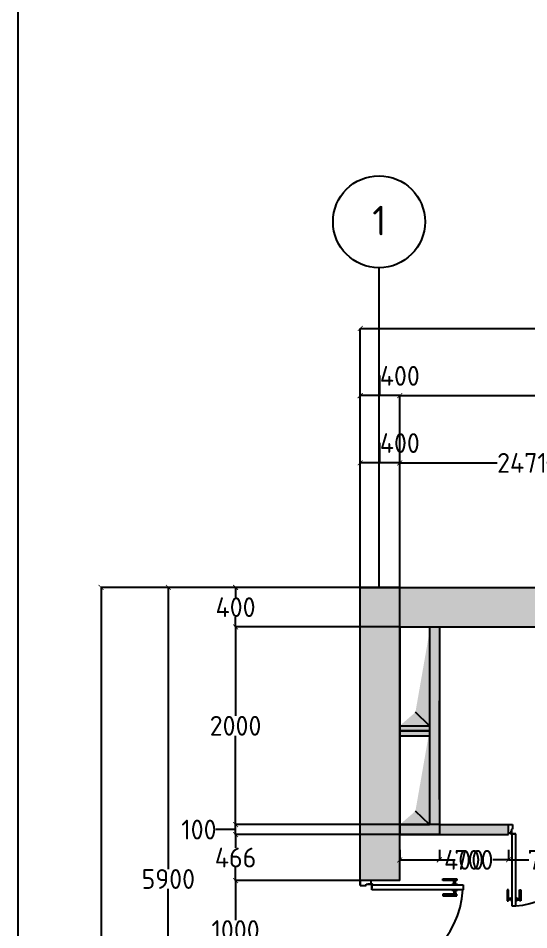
# Model space of a CAD drawing. Header units: inches. Extents: x -59797 to 874375, y -412711 to 5867.
# Drawn here: x 369539 to 374699, y -115668 to -106446 of the extents above; entities that cross this region are included whole.
import ezdxf

# ---------------------------------------------------------------- set-up
doc = ezdxf.new("R2010")
doc.units = ezdxf.units.IN
doc.header["$MEASUREMENT"] = 0
doc.layers.add('freecads.com', color=7, linetype='Continuous')
doc.styles.get("Standard").update_dxf_attribs({"font": 'GOST Common.ttf'})
doc.styles.add('{18b73a54-fa43-428c-adcb-c1c7bbdf2c84}', font='Simplex.shx')
doc.dimstyles.new('Copy of Standard', dxfattribs={"dimtxt": 120, "dimasz": 50, "dimexe": 0.18, "dimexo": 0.0625, "dimgap": 0.09, "dimtad": 0, "dimtih": 1, "dimtoh": 1, "dimdec": 0, "dimzin": 0, "dimdsep": 46, "dimtxsty": 'Standard', "dimblk": 'ARCHTICK', "dimcen": 0.09, "dimclrd": 250, "dimadec": 0, "dimazin": 0, "dimtfac": 1, "dimtdec": 0, "dimtofl": 0, "dimtmove": 0, "dimatfit": 3, "dimldrblk": 'ARCHTICK', "dimfxl": 100, "dimfxlon": 1, "dimtolj": 1, "dimtzin": 0, "dimarcsym": 0})

# ---------------------------------------------------------------- blocks, each defined once
blk = doc.blocks.new('_ArchTick')
at = {"color": 0, "linetype": 'ByBlock', "const_width": 0.15}
blk.add_lwpolyline([(-0.5, -0.5), (0.5, 0.5)], dxfattribs=at)
blk = doc.blocks.new('*D168')
at = {"color": 0, "lineweight": -2, "transparency": 16777216}
for p, q in [((373395.4, -113564.4), (373395.4, -110944.3)), ((375866.2, -113964.4), (375866.2, -110944.3))]:
    blk.add_line(p, q, dxfattribs=at)
at = {"color": 250, "lineweight": -2, "transparency": 16777216}
for p, q in [((373395.4, -110944.5), (374380.7, -110944.5)), ((375866.2, -110944.5), (374880.9, -110944.5))]:
    blk.add_line(p, q, dxfattribs=at)
at = {"layer": 'Defpoints', "color": 0, "transparency": 16777216}
for p in [(373395.4, -110944.5), (373395.4, -113564.5), (375866.2, -113964.5)]:
    blk.add_point(p, dxfattribs=at)
at = {"color": 250, "lineweight": -2, "transparency": 16777216, "xscale": 50, "yscale": 50, "zscale": 50, "rotation": 180}
blk.add_blockref('_ArchTick', (373395.4, -110944.5), dxfattribs=at)
at = {"color": 250, "lineweight": -2, "transparency": 16777216, "xscale": 50, "yscale": 50, "zscale": 50}
blk.add_blockref('_ArchTick', (375866.2, -110944.5), dxfattribs=at)
at = {"color": 0, "transparency": 16777216, "insert": (374630.8, -110944.5), "char_height": 200, "attachment_point": 5}
blk.add_mtext('\\A1;2471', dxfattribs=at)
blk = doc.blocks.new('*D169')
at = {"color": 250, "lineweight": -2, "transparency": 16777216}
for p, q in [((373195.4, -110944.5), (373195.4, -110744.3)), ((373195.4, -110744.3), (373195.6, -110744.3)), ((373395.4, -110944.5), (372995.4, -110944.5))]:
    blk.add_line(p, q, dxfattribs=at)
at = {"color": 0, "lineweight": -2, "transparency": 16777216}
for p, q in [((372995.4, -113564.4), (372995.4, -110944.3)), ((373395.4, -113564.4), (373395.4, -110944.3))]:
    blk.add_line(p, q, dxfattribs=at)
at = {"layer": 'Defpoints', "color": 0, "transparency": 16777216}
for p in [(372995.4, -110944.5), (372995.4, -113564.5), (373395.4, -113564.5)]:
    blk.add_point(p, dxfattribs=at)
at = {"color": 250, "lineweight": -2, "transparency": 16777216, "xscale": 50, "yscale": 50, "zscale": 50, "rotation": 180}
blk.add_blockref('_ArchTick', (372995.4, -110944.5), dxfattribs=at)
at = {"color": 250, "lineweight": -2, "transparency": 16777216, "xscale": 50, "yscale": 50, "zscale": 50}
blk.add_blockref('_ArchTick', (373395.4, -110944.5), dxfattribs=at)
at = {"color": 0, "transparency": 16777216, "insert": (373395.7, -110744.3), "char_height": 200, "attachment_point": 5}
blk.add_mtext('\\A1;400', dxfattribs=at)
blk = doc.blocks.new('*D173')
at = {"color": 0, "lineweight": -2, "transparency": 16777216}
for p, q in [((373395.4, -112204.4), (373395.4, -110264.3)), ((376808.3, -112204.4), (376808.3, -110264.3))]:
    blk.add_line(p, q, dxfattribs=at)
at = {"color": 250, "lineweight": -2, "transparency": 16777216}
for p, q in [((373395.4, -110264.5), (374851.8, -110264.5)), ((376808.3, -110264.5), (375352, -110264.5))]:
    blk.add_line(p, q, dxfattribs=at)
at = {"layer": 'Defpoints', "color": 0, "transparency": 16777216}
for p in [(373395.4, -110264.5), (373395.4, -112204.5), (376808.3, -112204.5)]:
    blk.add_point(p, dxfattribs=at)
at = {"color": 250, "lineweight": -2, "transparency": 16777216, "xscale": 50, "yscale": 50, "zscale": 50, "rotation": 180}
blk.add_blockref('_ArchTick', (373395.4, -110264.5), dxfattribs=at)
at = {"color": 250, "lineweight": -2, "transparency": 16777216, "xscale": 50, "yscale": 50, "zscale": 50}
blk.add_blockref('_ArchTick', (376808.3, -110264.5), dxfattribs=at)
at = {"color": 0, "transparency": 16777216, "insert": (375101.9, -110264.5), "char_height": 200, "attachment_point": 5}
blk.add_mtext('\\A1;3413', dxfattribs=at)
blk = doc.blocks.new('*D174')
at = {"color": 250, "lineweight": -2, "transparency": 16777216}
for p, q in [((373195.4, -110264.5), (373195.4, -110064.3)), ((373195.4, -110064.3), (373195.6, -110064.3)), ((373395.4, -110264.5), (372995.4, -110264.5))]:
    blk.add_line(p, q, dxfattribs=at)
at = {"color": 0, "lineweight": -2, "transparency": 16777216}
for p, q in [((372995.4, -112204.4), (372995.4, -110264.3)), ((373395.4, -112204.4), (373395.4, -110264.3))]:
    blk.add_line(p, q, dxfattribs=at)
at = {"layer": 'Defpoints', "color": 0, "transparency": 16777216}
for p in [(372995.4, -110264.5), (372995.4, -112204.5), (373395.4, -112204.5)]:
    blk.add_point(p, dxfattribs=at)
at = {"color": 250, "lineweight": -2, "transparency": 16777216, "xscale": 50, "yscale": 50, "zscale": 50, "rotation": 180}
blk.add_blockref('_ArchTick', (372995.4, -110264.5), dxfattribs=at)
at = {"color": 250, "lineweight": -2, "transparency": 16777216, "xscale": 50, "yscale": 50, "zscale": 50}
blk.add_blockref('_ArchTick', (373395.4, -110264.5), dxfattribs=at)
at = {"color": 0, "transparency": 16777216, "insert": (373395.7, -110064.3), "char_height": 200, "attachment_point": 5}
blk.add_mtext('\\A1;400', dxfattribs=at)
blk = doc.blocks.new('*D175')
at = {"color": 0, "lineweight": -2, "transparency": 16777216}
for p, q in [((372995.4, -112204.4), (372995.4, -109584.3)), ((384995.4, -112204.4), (384995.4, -109584.3))]:
    blk.add_line(p, q, dxfattribs=at)
at = {"color": 250, "lineweight": -2, "transparency": 16777216}
for p, q in [((372995.4, -109584.5), (378685.3, -109584.5)), ((384995.4, -109584.5), (379305.5, -109584.5))]:
    blk.add_line(p, q, dxfattribs=at)
at = {"layer": 'Defpoints', "color": 0, "transparency": 16777216}
for p in [(372995.4, -109584.5), (372995.4, -112204.5), (384995.4, -112204.5)]:
    blk.add_point(p, dxfattribs=at)
at = {"color": 250, "lineweight": -2, "transparency": 16777216, "xscale": 50, "yscale": 50, "zscale": 50, "rotation": 180}
blk.add_blockref('_ArchTick', (372995.4, -109584.5), dxfattribs=at)
at = {"color": 250, "lineweight": -2, "transparency": 16777216, "xscale": 50, "yscale": 50, "zscale": 50}
blk.add_blockref('_ArchTick', (384995.4, -109584.5), dxfattribs=at)
at = {"color": 0, "transparency": 16777216, "insert": (378995.4, -109584.5), "char_height": 200, "attachment_point": 5}
blk.add_mtext('\\A1;12000', dxfattribs=at)
blk = doc.blocks.new('*D206')
at = {"color": 0, "lineweight": -2, "transparency": 16777216}
for p, q in [((372995.3, -115170.9), (371735.2, -115170.9)), ((372995.3, -116170.9), (371735.2, -116170.9))]:
    blk.add_line(p, q, dxfattribs=at)
at = {"color": 250, "lineweight": -2, "transparency": 16777216}
for p, q in [((371735.4, -115170.9), (371735.4, -115570.8)), ((371735.4, -116170.9), (371735.4, -115771))]:
    blk.add_line(p, q, dxfattribs=at)
at = {"layer": 'Defpoints', "color": 0, "transparency": 16777216}
for p in [(371735.4, -115170.9), (372995.4, -115170.9), (372995.4, -116170.9)]:
    blk.add_point(p, dxfattribs=at)
at = {"color": 250, "lineweight": -2, "transparency": 16777216, "xscale": 50, "yscale": 50, "zscale": 50}
for p, rotation in [((371735.4, -115170.9), 90), ((371735.4, -116170.9), 270)]:
    blk.add_blockref('_ArchTick', p, dxfattribs=dict(at, rotation=rotation))
at = {"color": 0, "transparency": 16777216, "insert": (371735.4, -115670.9), "char_height": 200, "attachment_point": 5}
blk.add_mtext('\\A1;1000', dxfattribs=at)
blk = doc.blocks.new('*D207')
at = {"color": 0, "lineweight": -2, "transparency": 16777216}
for p, q in [((373795.3, -114704.5), (371735.2, -114704.5)), ((372995.3, -115170.9), (371735.2, -115170.9))]:
    blk.add_line(p, q, dxfattribs=at)
at = {"color": 250, "lineweight": -2, "transparency": 16777216}
for p, q in [((371735.4, -114704.5), (371735.4, -114837.6)), ((371735.4, -115170.9), (371735.4, -115037.8))]:
    blk.add_line(p, q, dxfattribs=at)
at = {"layer": 'Defpoints', "color": 0, "transparency": 16777216}
for p in [(371735.4, -114704.5), (373795.4, -114704.5), (372995.4, -115170.9)]:
    blk.add_point(p, dxfattribs=at)
at = {"color": 250, "lineweight": -2, "transparency": 16777216, "xscale": 50, "yscale": 50, "zscale": 50}
for p, rotation in [((371735.4, -114704.5), 90), ((371735.4, -115170.9), 270)]:
    blk.add_blockref('_ArchTick', p, dxfattribs=dict(at, rotation=rotation))
at = {"color": 0, "transparency": 16777216, "insert": (371735.4, -114937.7), "char_height": 200, "attachment_point": 5}
blk.add_mtext('\\A1;466', dxfattribs=at)
blk = doc.blocks.new('*D208')
at = {"color": 0, "lineweight": -2, "transparency": 16777216}
for p, q in [((373795.3, -114604.5), (371735.2, -114604.5)), ((373795.3, -114704.5), (371735.2, -114704.5))]:
    blk.add_line(p, q, dxfattribs=at)
at = {"color": 250, "lineweight": -2, "transparency": 16777216}
for p, q in [((371735.4, -114704.5), (371735.4, -114604.5)), ((371535.2, -114654.5), (371535, -114654.5)), ((371735.4, -114654.5), (371535.2, -114654.5))]:
    blk.add_line(p, q, dxfattribs=at)
at = {"layer": 'Defpoints', "color": 0, "transparency": 16777216}
for p in [(371735.4, -114604.5), (373795.4, -114604.5), (373795.4, -114704.5)]:
    blk.add_point(p, dxfattribs=at)
at = {"color": 250, "lineweight": -2, "transparency": 16777216, "xscale": 50, "yscale": 50, "zscale": 50}
for p, rotation in [((371735.4, -114604.5), 90), ((371735.4, -114704.5), 270)]:
    blk.add_blockref('_ArchTick', p, dxfattribs=dict(at, rotation=rotation))
at = {"color": 0, "transparency": 16777216, "insert": (371364.9, -114654.5), "char_height": 200, "attachment_point": 5}
blk.add_mtext('\\A1;100', dxfattribs=at)
blk = doc.blocks.new('*D209')
at = {"color": 0, "lineweight": -2, "transparency": 16777216}
for p, q in [((373395.3, -112604.5), (371735.2, -112604.5)), ((373795.3, -114604.5), (371735.2, -114604.5))]:
    blk.add_line(p, q, dxfattribs=at)
at = {"color": 250, "lineweight": -2, "transparency": 16777216}
for p, q in [((371735.4, -112604.5), (371735.4, -113504.4)), ((371735.4, -114604.5), (371735.4, -113704.6))]:
    blk.add_line(p, q, dxfattribs=at)
at = {"layer": 'Defpoints', "color": 0, "transparency": 16777216}
for p in [(371735.4, -112604.5), (373395.4, -112604.5), (373795.4, -114604.5)]:
    blk.add_point(p, dxfattribs=at)
at = {"color": 250, "lineweight": -2, "transparency": 16777216, "xscale": 50, "yscale": 50, "zscale": 50}
for p, rotation in [((371735.4, -112604.5), 90), ((371735.4, -114604.5), 270)]:
    blk.add_blockref('_ArchTick', p, dxfattribs=dict(at, rotation=rotation))
at = {"color": 0, "transparency": 16777216, "insert": (371735.4, -113604.5), "char_height": 200, "attachment_point": 5}
blk.add_mtext('\\A1;2000', dxfattribs=at)
blk = doc.blocks.new('*D210')
at = {"color": 0, "lineweight": -2, "transparency": 16777216}
for p, q in [((373395.3, -112204.5), (371735.2, -112204.5)), ((373395.3, -112604.5), (371735.2, -112604.5))]:
    blk.add_line(p, q, dxfattribs=at)
at = {"color": 250, "lineweight": -2, "transparency": 16777216}
for p, q in [((371735.4, -112204.5), (371735.4, -112304.4)), ((371735.4, -112604.5), (371735.4, -112504.6))]:
    blk.add_line(p, q, dxfattribs=at)
at = {"layer": 'Defpoints', "color": 0, "transparency": 16777216}
for p in [(371735.4, -112204.5), (373395.4, -112204.5), (373395.4, -112604.5)]:
    blk.add_point(p, dxfattribs=at)
at = {"color": 250, "lineweight": -2, "transparency": 16777216, "xscale": 50, "yscale": 50, "zscale": 50}
for p, rotation in [((371735.4, -112204.5), 90), ((371735.4, -112604.5), 270)]:
    blk.add_blockref('_ArchTick', p, dxfattribs=dict(at, rotation=rotation))
at = {"color": 0, "transparency": 16777216, "insert": (371735.4, -112404.5), "char_height": 200, "attachment_point": 5}
blk.add_mtext('\\A1;400', dxfattribs=at)
blk = doc.blocks.new('*D214')
at = {"color": 0, "lineweight": -2, "transparency": 16777216}
for p, q in [((372995.3, -112204.5), (371055.2, -112204.5)), ((373395.3, -118104.5), (371055.2, -118104.5))]:
    blk.add_line(p, q, dxfattribs=at)
at = {"color": 250, "lineweight": -2, "transparency": 16777216}
for p, q in [((371055.4, -112204.5), (371055.4, -115054.4)), ((371055.4, -118104.5), (371055.4, -115254.6))]:
    blk.add_line(p, q, dxfattribs=at)
at = {"layer": 'Defpoints', "color": 0, "transparency": 16777216}
for p in [(371055.4, -112204.5), (372995.4, -112204.5), (373395.4, -118104.5)]:
    blk.add_point(p, dxfattribs=at)
at = {"color": 250, "lineweight": -2, "transparency": 16777216, "xscale": 50, "yscale": 50, "zscale": 50}
for p, rotation in [((371055.4, -112204.5), 90), ((371055.4, -118104.5), 270)]:
    blk.add_blockref('_ArchTick', p, dxfattribs=dict(at, rotation=rotation))
at = {"color": 0, "transparency": 16777216, "insert": (371055.4, -115154.5), "char_height": 200, "attachment_point": 5}
blk.add_mtext('\\A1;5900', dxfattribs=at)
blk = doc.blocks.new('*D215')
at = {"color": 0, "lineweight": -2, "transparency": 16777216}
for p, q in [((372995.3, -112204.5), (370375.2, -112204.5)), ((376808.3, -121004.5), (370375.2, -121004.5))]:
    blk.add_line(p, q, dxfattribs=at)
at = {"color": 250, "lineweight": -2, "transparency": 16777216}
for p, q in [((370375.4, -112204.5), (370375.4, -116504.4)), ((370375.4, -121004.5), (370375.4, -116704.6))]:
    blk.add_line(p, q, dxfattribs=at)
at = {"layer": 'Defpoints', "color": 0, "transparency": 16777216}
for p in [(370375.4, -112204.5), (372995.4, -112204.5), (376808.3, -121004.5)]:
    blk.add_point(p, dxfattribs=at)
at = {"color": 250, "lineweight": -2, "transparency": 16777216, "xscale": 50, "yscale": 50, "zscale": 50}
for p, rotation in [((370375.4, -112204.5), 90), ((370375.4, -121004.5), 270)]:
    blk.add_blockref('_ArchTick', p, dxfattribs=dict(at, rotation=rotation))
at = {"color": 0, "transparency": 16777216, "insert": (370375.4, -116604.5), "char_height": 200, "attachment_point": 5}
blk.add_mtext('\\A1;8800', dxfattribs=at)
blk = doc.blocks.new('*D242')
at = {"color": 0, "lineweight": -2, "transparency": 16777216}
for p, q in [((373395.4, -114860.7), (373395.4, -114960.8)), ((373795.4, -114860.7), (373795.4, -114960.8))]:
    blk.add_line(p, q, dxfattribs=at)
at = {"color": 250, "lineweight": -2, "transparency": 16777216}
for p, q in [((373395.4, -114960.7), (373795.4, -114960.7)), ((373795.4, -114960.7), (373845.4, -114960.7))]:
    blk.add_line(p, q, dxfattribs=at)
at = {"layer": 'Defpoints', "color": 0, "transparency": 16777216}
for p in [(373395.4, -114704.5), (373795.4, -114704.5), (373795.4, -114960.7)]:
    blk.add_point(p, dxfattribs=at)
at = {"color": 250, "lineweight": -2, "transparency": 16777216, "xscale": 50, "yscale": 50, "zscale": 50, "rotation": 180}
blk.add_blockref('_ArchTick', (373395.4, -114960.7), dxfattribs=at)
at = {"color": 250, "lineweight": -2, "transparency": 16777216, "xscale": 50, "yscale": 50, "zscale": 50}
blk.add_blockref('_ArchTick', (373795.4, -114960.7), dxfattribs=at)
at = {"color": 0, "transparency": 16777216, "insert": (374045.5, -114960.7), "char_height": 200, "attachment_point": 5}
blk.add_mtext('\\A1;400', dxfattribs=at)
blk = doc.blocks.new('*D243')
at = {"color": 0, "lineweight": -2, "transparency": 16777216}
for p, q in [((373795.4, -114860.7), (373795.4, -114960.8)), ((374495.4, -114860.7), (374495.4, -114960.8))]:
    blk.add_line(p, q, dxfattribs=at)
at = {"color": 250, "lineweight": -2, "transparency": 16777216}
for p, q in [((373795.4, -114960.7), (373955.8, -114960.7)), ((374495.4, -114960.7), (374335, -114960.7))]:
    blk.add_line(p, q, dxfattribs=at)
at = {"layer": 'Defpoints', "color": 0, "transparency": 16777216}
for p in [(373795.4, -114704.5), (374495.4, -114704.5), (374495.4, -114960.7)]:
    blk.add_point(p, dxfattribs=at)
at = {"color": 250, "lineweight": -2, "transparency": 16777216, "xscale": 50, "yscale": 50, "zscale": 50, "rotation": 180}
blk.add_blockref('_ArchTick', (373795.4, -114960.7), dxfattribs=at)
at = {"color": 250, "lineweight": -2, "transparency": 16777216, "xscale": 50, "yscale": 50, "zscale": 50}
blk.add_blockref('_ArchTick', (374495.4, -114960.7), dxfattribs=at)
at = {"color": 0, "transparency": 16777216, "insert": (374145.4, -114960.7), "char_height": 200, "attachment_point": 5}
blk.add_mtext('\\A1;700', dxfattribs=at)
blk = doc.blocks.new('*D244')
at = {"color": 0, "lineweight": -2, "transparency": 16777216}
for p, q in [((374495.4, -114860.7), (374495.4, -114960.8)), ((375285.4, -114860.7), (375285.4, -114960.8))]:
    blk.add_line(p, q, dxfattribs=at)
at = {"color": 250, "lineweight": -2, "transparency": 16777216}
for p, q in [((374495.4, -114960.7), (374700.8, -114960.7)), ((375285.4, -114960.7), (375080, -114960.7))]:
    blk.add_line(p, q, dxfattribs=at)
at = {"layer": 'Defpoints', "color": 0, "transparency": 16777216}
for p in [(374495.4, -114704.5), (375285.4, -114704.5), (375285.4, -114960.7)]:
    blk.add_point(p, dxfattribs=at)
at = {"color": 250, "lineweight": -2, "transparency": 16777216, "xscale": 50, "yscale": 50, "zscale": 50, "rotation": 180}
blk.add_blockref('_ArchTick', (374495.4, -114960.7), dxfattribs=at)
at = {"color": 250, "lineweight": -2, "transparency": 16777216, "xscale": 50, "yscale": 50, "zscale": 50}
blk.add_blockref('_ArchTick', (375285.4, -114960.7), dxfattribs=at)
at = {"color": 0, "transparency": 16777216, "insert": (374890.4, -114960.7), "char_height": 200, "attachment_point": 5}
blk.add_mtext('\\A1;790', dxfattribs=at)

msp = doc.modelspace()

# ---------------------------------------------------------------- hatches: boundary and pattern name
at = {"true_color": 0x939598}
h = msp.add_hatch(color=252, dxfattribs=at)
h.dxf.hatch_style = 1
h.paths.add_polyline_path([(373395.4, -112604.5), (373395.4, -112204.5), (372995.4, -112204.5), (372995.4, -115170.9), (373106.3, -115170.9), (373395.4, -115170.9)])
h.paths.add_polyline_path([(376808.3, -112204.5), (373395.4, -112204.5), (373395.4, -112604.5), (376808.3, -112604.5)])
h.paths.add_polyline_path([(373395.4, -116170.9), (372995.4, -116170.9), (372995.4, -118504.5), (376895.4, -118504.5), (376895.4, -120604.5), (377295.4, -120604.5), (377295.4, -116204.5), (377195.4, -116204.5), (377195.4, -118104.5), (373395.4, -118104.5), (373395.4, -116354.5)])
h.paths.add_polyline_path([(383282.9, -120604.5), (377853.6, -120604.5), (377853.6, -121004.5), (383282.9, -121004.5)])
h.paths.add_polyline_path([(385795.4, -120604.5), (385395.4, -120604.5), (384730.3, -120604.5), (384328.3, -120604.5), (384328.3, -121004.5), (385795.4, -121004.5)])
h.paths.add_polyline_path([(385395.4, -115804.5), (384395.4, -115804.5), (384395.4, -116204.5), (385395.4, -116204.5)])
h.paths.add_polyline_path([(383395.4, -115343.8), (383284.5, -115343.8), (382995.4, -115343.8), (382995.4, -116104.5), (382995.4, -116204.5), (383395.4, -116204.5), (383395.4, -115804.5)])
h.paths.add_polyline_path([(374495.4, -114616.7), (374495.4, -114604.5), (373795.4, -114604.5), (373795.4, -114704.5), (374495.4, -114704.5)])
at = {"true_color": 0x939598, "transparency": 33554687}
h = msp.add_hatch(color=252, dxfattribs=at)
h.dxf.hatch_style = 1
h.paths.add_polyline_path([(377695.4, -112604.5), (377595.4, -112604.5), (377595.4, -113554.5), (377295.4, -113554.5), (377295.4, -112604.5), (377195.4, -112604.5), (377195.4, -114604.5), (377195.4, -114704.5), (377295.4, -114704.5), (377695.4, -114704.5)])
h.paths.add_polyline_path([(377595.4, -113654.5), (377595.4, -113775.8), (377595.4, -114604.5), (377295.4, -114604.5), (377295.4, -113654.5)], flags=16)
h.paths.add_polyline_path([(373795.4, -112604.5), (373695.4, -112604.5), (373695.4, -114604.5), (373395.4, -114604.5), (373395.4, -114704.5), (373795.4, -114704.5)])
h.paths.add_polyline_path([(373695.4, -113604.5), (373395.4, -113604.5), (373395.4, -113654.5), (373695.4, -113654.5)], flags=17)
h.paths.add_polyline_path([(373695.4, -113654.5), (373395.4, -113654.5), (373395.4, -113704.5), (373695.4, -113704.5)], flags=17)
at = {"true_color": 0x000000, "transparency": 33554687}
h = msp.add_hatch(color=18, dxfattribs=at)
h.dxf.hatch_style = 1
h.paths.add_polyline_path([(373695.4, -112654.5), (373553.5, -113467.9), (373695.4, -113604.5)])
h.paths.add_polyline_path([(373553.5, -113467.9), (373395.4, -113604.5), (373695.4, -113604.5)])
h = msp.add_hatch(color=18, dxfattribs=at)
h.dxf.hatch_style = 1
h.paths.add_polyline_path([(373695.4, -113654.5), (373553.5, -114467.9), (373695.4, -114604.5)])
h.paths.add_polyline_path([(373553.5, -114467.9), (373395.4, -114604.5), (373695.4, -114604.5)])

# ---------------------------------------------------------------- linework, layer by layer
at = {"color": 7}
for p, q in [((373185.8, -112204.5), (373185.8, -108970.5)), ((373395.4, -112604.5), (373395.4, -112204.5)), ((373795.4, -114351.3), (373795.4, -113351.3)), ((373695.4, -113604.5), (373553.5, -113467.9)), ((373695.4, -114604.5), (373553.5, -114467.9))]:
    msp.add_line(p, q, dxfattribs=at)
for p, q in [((372995.4, -112204.5), (376895.4, -112204.5)), ((372995.4, -115220.8), (372995.4, -112204.5)), ((373395.4, -112604.5), (376895.4, -112604.5)), ((373395.4, -115170.9), (373395.4, -112604.5)), ((373395.4, -112604.5), (373395.4, -114704.5)), ((373695.4, -112604.5), (373695.4, -114604.5)), ((373795.4, -112604.5), (373795.4, -114704.5)), ((373395.4, -113604.5), (373695.4, -113604.5)), ((373395.4, -113654.5), (373695.4, -113654.5)), ((373395.4, -113704.5), (373695.4, -113704.5)), ((373395.4, -114604.5), (373695.4, -114604.5)), ((373795.4, -114604.5), (374495.4, -114604.5)), ((374495.4, -114704.5), (374495.4, -114604.5)), ((373395.4, -114704.5), (374495.4, -114704.5)), ((373795.4, -114704.5), (374495.4, -114704.5)), ((373395.4, -115170.9), (372995.4, -115170.9))]:
    msp.add_line(p, q)
at = {"color": 7, "lineweight": 30}
msp.add_line((373395.4, -113654.5), (373695.4, -113654.5), dxfattribs=at)
at = {"color": 7}
msp.add_lwpolyline([(369538.6, -152789.1), (369538.6, -92789.1), (449538.6, -92789.1), (449538.6, -152789.1), (369538.6, -152789.1)], dxfattribs=at)
msp.add_circle((373185.8, -108505.3), 465.2, dxfattribs=at)
at = {"layer": 'freecads.com'}
for p, q in [((374495.4, -114692.3), (374495.4, -114604.5)), ((374495.4, -114604.5), (374534.9, -114604.5)), ((374534.9, -114604.5), (374534.9, -114651)), ((374524.4, -114692.3), (374495.4, -114692.3)), ((374522.6, -114692.3), (374522.6, -114665.9)), ((374522.6, -114665.9), (374524.4, -114665.9)), ((374524.4, -114692.3), (374522.6, -114692.3)), ((374534.9, -114651), (374524.4, -114651)), ((374524.4, -114651), (374524.4, -114692.3)), ((374524.4, -114665.9), (374524.4, -114692.3)), ((374529.1, -114697), (374529.1, -115427.6)), ((374568.6, -114697), (374529.1, -114697)), ((374555.4, -114697), (374529.1, -114697)), ((374529.1, -114697), (374529.1, -114698.7)), ((374529.1, -114698.7), (374555.4, -114698.7)), ((374555.4, -114698.7), (374555.4, -114697)), ((374568.6, -115427.6), (374568.6, -114697)), ((373106.3, -115170.9), (372995.4, -115170.9)), ((372995.4, -115170.9), (372995.4, -115220.8)), ((373106.3, -115207.5), (373106.3, -115170.9)), ((373830.1, -115168), (373830.1, -115151.3)), ((373830.1, -115151.3), (373971.5, -115151.3)), ((373971.5, -115168), (373830.1, -115168)), ((373941.6, -115207.9), (373941.6, -115168)), ((373958.2, -115207.9), (373958.2, -115168)), ((373971.5, -115151.3), (373971.5, -115168)), ((372995.4, -115220.8), (373054.2, -115220.8)), ((373054.2, -115220.8), (373054.2, -115207.5)), ((373054.2, -115207.5), (373106.3, -115207.5)), ((373106.3, -115205.3), (373073.1, -115205.3)), ((373073.1, -115205.3), (373073.1, -115207.5)), ((373073.1, -115207.5), (373106.3, -115207.5)), ((373106.3, -115207.5), (373106.3, -115205.3)), ((373112.3, -115213.4), (374035.6, -115213.4)), ((373112.3, -115263.4), (373112.3, -115213.4)), ((373112.3, -115246.7), (373112.3, -115213.4)), ((373112.3, -115213.4), (373114.5, -115213.4)), ((373114.5, -115246.7), (373112.3, -115246.7)), ((374035.6, -115263.4), (373112.3, -115263.4)), ((373114.5, -115213.4), (373114.5, -115246.7)), ((373922.2, -115213.4), (373922.2, -115207.9)), ((373922.2, -115207.9), (373977.6, -115207.9)), ((373977.6, -115213.4), (373922.2, -115213.4)), ((373977.6, -115263.4), (373922.2, -115263.4)), ((373922.2, -115263.4), (373922.2, -115268.9)), ((373922.2, -115268.9), (373977.6, -115268.9)), ((373941.6, -115268.9), (373941.6, -115308.8)), ((373958.2, -115268.9), (373958.2, -115308.8)), ((373977.6, -115207.9), (373977.6, -115213.4)), ((373977.6, -115268.9), (373977.6, -115263.4)), ((374035.6, -115213.4), (374035.6, -115263.4)), ((374493.1, -115264.9), (374479.9, -115264.9)), ((374479.9, -115264.9), (374479.9, -115376.8)), ((374493.1, -115376.8), (374493.1, -115264.9)), ((374604.6, -115376.8), (374604.6, -115264.9)), ((374604.6, -115264.9), (374617.7, -115264.9)), ((374617.7, -115264.9), (374617.7, -115376.8)), ((373971.5, -115308.8), (373830.1, -115308.8)), ((373830.1, -115308.8), (373830.1, -115325.5)), ((373830.1, -115325.5), (373971.5, -115325.5)), ((373971.5, -115325.5), (373971.5, -115308.8)), ((374524.7, -115353.2), (374493.1, -115353.2)), ((374529.1, -115337.8), (374524.7, -115337.8)), ((374524.7, -115337.8), (374524.7, -115381.7)), ((374529.1, -115381.7), (374529.1, -115337.8)), ((374568.6, -115381.7), (374568.6, -115337.8)), ((374568.6, -115337.8), (374573, -115337.8)), ((374573, -115337.8), (374573, -115381.7)), ((374573, -115353.2), (374604.6, -115353.2)), ((374479.9, -115376.8), (374493.1, -115376.8)), ((374524.7, -115366.3), (374493.1, -115366.3)), ((374524.7, -115381.7), (374529.1, -115381.7)), ((374529.1, -115427.6), (374568.6, -115427.6)), ((374573, -115381.7), (374568.6, -115381.7)), ((374573, -115366.3), (374604.6, -115366.3)), ((374617.7, -115376.8), (374604.6, -115376.8))]:
    msp.add_line(p, q, dxfattribs=at)
for centre, radius in [((374525.3, -114696.1), 5.27), ((373111.2, -115208.6), 6.66)]:
    msp.add_circle(centre, radius, dxfattribs=at)
for centre, radius, start, end in [((374525.3, -114696.1), 731.2, 273.39659, 0.29944), ((373111.2, -115208.6), 924.1, 269.70056, 356.60341)]:
    msp.add_arc(centre, radius, start, end, dxfattribs=at)

# ---------------------------------------------------------------- texts
at = {"color": 7, "insert": (373118, -108343.7), "char_height": 300, "attachment_point": 1, "style": '{18b73a54-fa43-428c-adcb-c1c7bbdf2c84}'}
msp.add_mtext_dynamic_manual_height_columns('{\\fGOST Common|b0|i0|c0|p34;1}', width=300, gutter_width=11072.2, heights=[0], dxfattribs=at)

# ---------------------------------------------------------------- dimensions: what is measured, and where the dimension line sits
at = {"color": 7}
for base, p1, p2, override, picture, middle in [((372995.4, -109584.5), (384995.4, -112204.5), (372995.4, -112204.5), {"dimtxt": 200, "dimfxl": 10000}, '*D175', (378995.4, -109584.5)), ((372995.4, -110264.5), (373395.4, -112204.5), (372995.4, -112204.5), {"dimtxt": 200, "dimtmove": 1, "dimfxl": 10000}, '*D174', (373195.7, -110064.3)), ((373395.4, -110264.5), (376808.3, -112204.5), (373395.4, -112204.5), {"dimtxt": 200, "dimtmove": 1, "dimfxl": 10000}, '*D173', (375101.9, -110264.5)), ((372995.4, -110944.5), (373395.4, -113564.5), (372995.4, -113564.5), {"dimtxt": 200, "dimtmove": 1, "dimfxl": 10000}, '*D169', (373195.7, -110744.3)), ((373395.4, -110944.5), (375866.2, -113964.5), (373395.4, -113564.5), {"dimtxt": 200, "dimtmove": 1, "dimfxl": 10000}, '*D168', (374630.8, -110944.5)), ((373795.4, -114960.7), (373395.4, -114704.5), (373795.4, -114704.5), {"dimtxt": 200}, '*D242', (374045.5, -114960.7)), ((374495.4, -114960.7), (373795.4, -114704.5), (374495.4, -114704.5), {"dimtxt": 200, "dimtmove": 1}, '*D243', (374145.4, -114960.7)), ((375285.4, -114960.7), (374495.4, -114704.5), (375285.4, -114704.5), {"dimtxt": 200, "dimtmove": 1}, '*D244', (374890.4, -114960.7))]:
    dim = msp.add_linear_dim(base=base, p1=p1, p2=p2, dimstyle='Copy of Standard', override=override, dxfattribs=at)
    dim.commit()
    dim.dimension.update_dxf_attribs({"geometry": picture, "text_midpoint": middle})
for base, p1, p2, override, picture, middle in [((370375.4, -112204.5), (376808.3, -121004.5), (372995.4, -112204.5), {"dimtxt": 200, "dimfxl": 10000}, '*D215', (370375.4, -116604.5)), ((371055.4, -112204.5), (373395.4, -118104.5), (372995.4, -112204.5), {"dimtxt": 200, "dimtmove": 1, "dimfxl": 10000}, '*D214', (371055.4, -115154.5)), ((371735.4, -112204.5), (373395.4, -112604.5), (373395.4, -112204.5), {"dimtxt": 200, "dimtmove": 1, "dimfxl": 10000}, '*D210', (371735.4, -112404.5)), ((371735.4, -112604.5), (373795.4, -114604.5), (373395.4, -112604.5), {"dimtxt": 200, "dimtmove": 1, "dimfxl": 10000}, '*D209', (371735.4, -113604.5)), ((371735.4, -114604.5), (373795.4, -114704.5), (373795.4, -114604.5), {"dimtxt": 200, "dimtmove": 1, "dimfxl": 10000}, '*D208', (371534.9, -114654.5)), ((371735.4, -114704.5), (372995.4, -115170.9), (373795.4, -114704.5), {"dimtxt": 200, "dimtmove": 1, "dimfxl": 10000}, '*D207', (371735.4, -114937.7)), ((371735.4, -115170.9), (372995.4, -116170.9), (372995.4, -115170.9), {"dimtxt": 200, "dimtmove": 1, "dimfxl": 10000}, '*D206', (371735.4, -115670.9))]:
    dim = msp.add_linear_dim(base=base, p1=p1, p2=p2, angle=90, dimstyle='Copy of Standard', override=override, dxfattribs=at)
    dim.commit()
    dim.dimension.update_dxf_attribs({"geometry": picture, "text_midpoint": middle})

doc.saveas('drawing.dxf')
